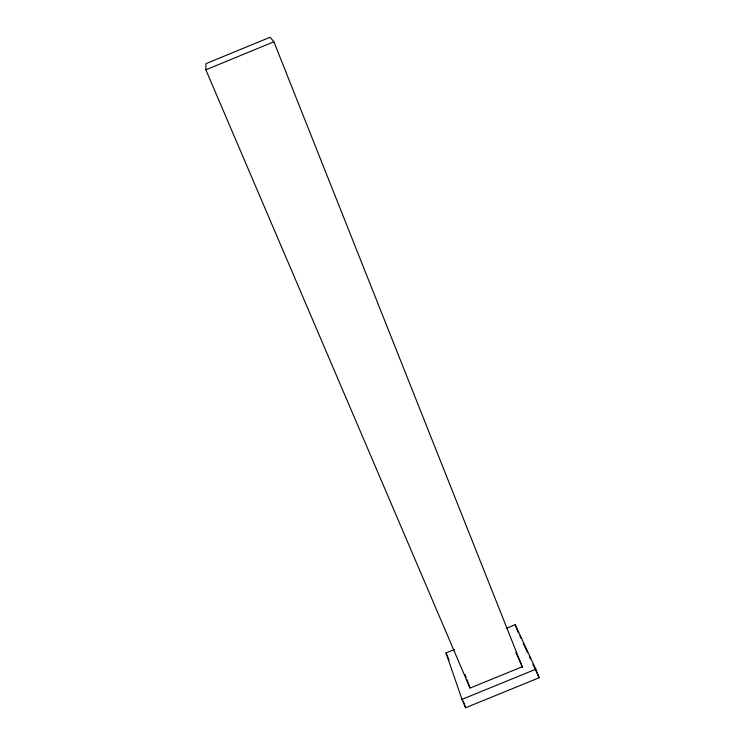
<?xml version="1.0" encoding="UTF-8"?>
<svg xmlns="http://www.w3.org/2000/svg" width="745" height="745" viewBox="0 0 745 745"><rect width="100%" height="100%" fill="white"/><g stroke="black" fill="none" stroke-linecap="round" stroke-linejoin="round"><path stroke-width="1.12" d="M469.927 687.886L205.844 69.797L206.03 63.623L270.1 37.25L273.89 41.785L522.608 667.641M205.844 69.797L273.89 41.785M506.675 628.184L515.186 624.701L535.823 669.215L539.157 677.736L465.606 707.75L461.974 699.359L446.004 652.955L454.524 649.482M461.974 699.359L535.823 669.215M519.842 635.988L520.811 638.074M523.223 643.298L527.572 652.685M529.499 656.866L530.468 658.952M532.88 664.168L539.157 677.736M515.819 652.322L522.254 666.756L470.011 688.091L466.947 679.589M446.004 652.955L449.039 659.995M515.186 624.701L518.39 632.859M465.029 674.272L466.174 677.466M463.362 701.231L465.606 707.75"/></g></svg>
